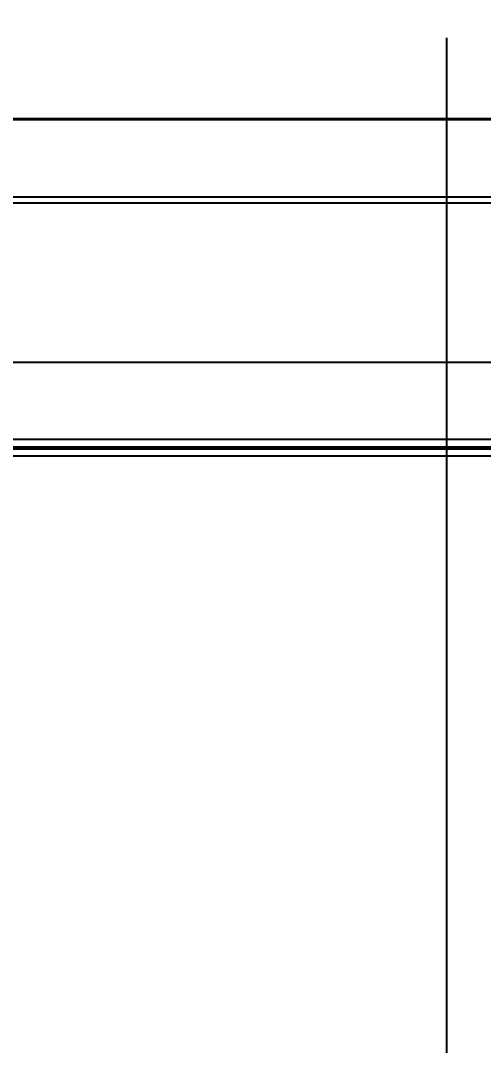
# Model space of a CAD drawing. Extents: x 81437 to 204847, y -54769 to -29444.
# Drawn here: x 82248.8 to 82393.2, y -51977.2 to -51657.6 of the extents above; entities that cross this region are included whole.
import ezdxf
from ezdxf.lldxf.tags import DXFTag

# ---------------------------------------------------------------- set-up
doc = ezdxf.new("R2010")
doc.units = 0
doc.header["$LTSCALE"] = 100
doc.header["$MEASUREMENT"] = 0
doc.styles.get("Standard").update_dxf_attribs({"font": ''})
doc.styles.get('Standard').set_extended_font_data('SimSun')
tags = doc.linetypes.add('CENTER', pattern=[2, 1.25, -0.25, 0.25, -0.25]).pattern_tags.tags
tags[10:11] = [DXFTag(74, 4), DXFTag(75, 0), DXFTag(340, '0'), DXFTag(46, 1.0), DXFTag(50, 0.0), DXFTag(44, 0.0), DXFTag(45, 0.0)]
tags[8:9] = [DXFTag(74, 4), DXFTag(75, 0), DXFTag(340, '0'), DXFTag(46, 1.0), DXFTag(50, 0.0), DXFTag(44, 0.0), DXFTag(45, 0.0)]
tags[6:7] = [DXFTag(74, 4), DXFTag(75, 0), DXFTag(340, '0'), DXFTag(46, 1.0), DXFTag(50, 0.0), DXFTag(44, 0.0), DXFTag(45, 0.0)]
tags[4:5] = [DXFTag(74, 4), DXFTag(75, 0), DXFTag(340, '0'), DXFTag(46, 1.0), DXFTag(50, 0.0), DXFTag(44, 0.0), DXFTag(45, 0.0)]
doc.dimstyles.new('ISO-25', dxfattribs={"dimtxt": 35, "dimasz": 35, "dimexe": 1.25, "dimexo": 0.625, "dimtad": 1, "dimtoh": 1, "dimdec": 0, "dimtxsty": 'Standard', "dimcen": 2.5, "dimadec": 0, "dimazin": 0, "dimtfac": 1, "dimtdec": 0, "dimtmove": 0, "dimatfit": 3, "dimfxl": 1, "dimarcsym": 0})

# ---------------------------------------------------------------- blocks, each defined once
blk = doc.blocks.new('*D143')
at = {"color": 0, "lineweight": -2, "transparency": 16777216}
for p, q in [((81982.42, -51787.53), (81982.42, -51605.95)), ((82017.42, -51607.2), (82746.18, -51607.2)), ((82781.18, -51789.83), (82781.18, -51605.95))]:
    blk.add_line(p, q, dxfattribs=at)
at = {"color": 0, "transparency": 16777216}
for points in [[(82017.42, -51601.37), (82017.42, -51613.03), (81982.42, -51607.2)], [(82746.18, -51613.03), (82746.18, -51601.37), (82781.18, -51607.2)]]:
    blk.add_solid(points, dxfattribs=at)
at = {"layer": 'Defpoints', "color": 0, "transparency": 16777216}
for p in [(82781.18, -51607.2), (81982.42, -51788.16), (82781.18, -51790.46)]:
    blk.add_point(p, dxfattribs=at)
at = {"color": 0, "transparency": 16777216, "insert": (82381.8, -51589.07), "char_height": 35, "attachment_point": 5}
blk.add_mtext('799', dxfattribs=at)

msp = doc.modelspace()

# ---------------------------------------------------------------- linework, layer by layer
at = {"color": 1, "linetype": 'CENTER'}
msp.add_line((82381.68, -51663.01), (82381.68, -53906.77), dxfattribs=at)
at = {"color": 7, "linetype": 'Continuous'}
for p, q in [((82134.97, -51688.45), (82628.39, -51688.45)), ((82135.57, -51688.16), (82627.79, -51688.16)), ((82093.28, -51712.52), (82670.08, -51712.52)), ((82092.68, -51714.43), (82670.68, -51714.43)), ((82092.68, -51764.16), (82670.68, -51764.16)), ((82019.78, -51788.16), (82744.18, -51788.16)), ((81984.48, -51790.46), (82778.88, -51790.46)), ((81985.48, -51791.16), (82777.48, -51791.16)), ((82775.18, -51793.46), (81987.78, -51793.46))]:
    msp.add_line(p, q, dxfattribs=at)

# ---------------------------------------------------------------- dimensions: what is measured, and where the dimension line sits
at = {"color": 3}
dim = msp.add_linear_dim(base=(82781.18, -51607.2), p1=(81982.42, -51788.16), p2=(82781.18, -51790.46), dimstyle='ISO-25', dxfattribs=at)
dim.commit()
dim.dimension.update_dxf_attribs({"geometry": '*D143', "text_midpoint": (82381.8, -51589.07)})

doc.saveas('drawing.dxf')
